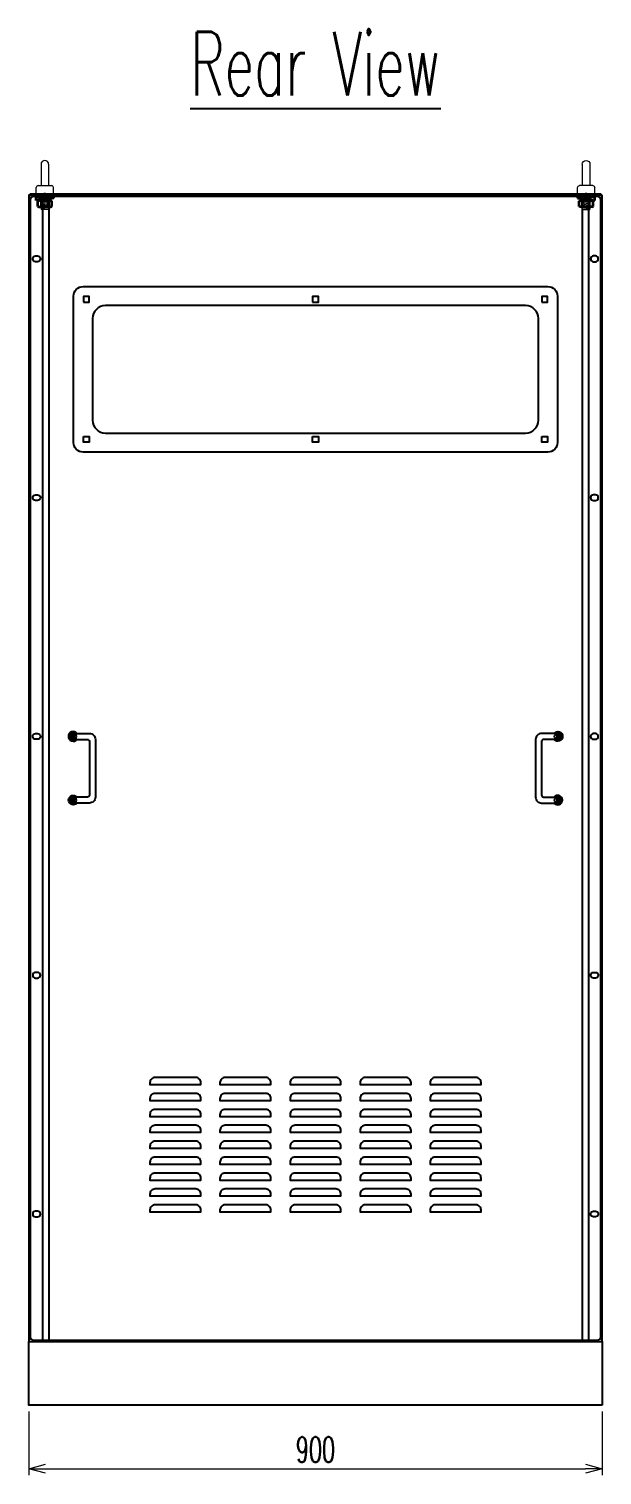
# Model space of a CAD drawing. Header units: millimetres. Extents: x 44190 to 77260, y -67199 to -50358.
# Drawn here: x 53722 to 54622, y -57655 to -55384 of the extents above; entities that cross this region are included whole.
import ezdxf
from ezdxf.enums import TextEntityAlignment as Align

# ---------------------------------------------------------------- set-up
doc = ezdxf.new("R2010")
doc.units = ezdxf.units.MM
doc.header["$LTSCALE"] = 3
doc.linetypes.add('ACAD_ISO04W100', pattern=[30, 24, -3, 0, -3])
doc.linetypes.add('CACHE2', pattern=[4.7625, 3.175, -1.5875])
for name, color, linetype in [('@.0.DM. NÉT CHÍNH', 7, 'Continuous'), ('@.DM. NÉT CHÍNH', 7, 'Continuous'), ('@.DM. NÉT ĐỤC', 2, 'Continuous'), ('@.VISIBLE', 7, 'Continuous'), ('Ann_green', 3, 'Continuous'), ('centerline', 6, 'ACAD_ISO04W100'), ('equipments', 2, 'Continuous')]:
    doc.layers.add(name, color=color, linetype=linetype)
doc.layers.add('@.DM. KÍCH THƯỚC', color=8, linetype='Continuous', transparency=0.2)
doc.layers.add('FORT', color=2, linetype='Continuous', lineweight=35)
doc.layers.add('POINTILLE', color=8, linetype='CACHE2', lineweight=25)
doc.styles.add('Ann_w01', font='romans.shx', dxfattribs={"width": 0.6, "bigfont": 'chineset.shx'})
doc.dimstyles.new('Dim 01_SC20', dxfattribs={"dimscale": 20, "dimtxt": 2, "dimasz": 1.3, "dimexe": 0.5, "dimexo": 0.5, "dimgap": 0.5, "dimtad": 1, "dimdec": 1, "dimzin": 12, "dimdsep": 46, "dimtxsty": 'Ann_w01', "dimblk": 'OPEN30', "dimcen": 1.5, "dimclrd": 6, "dimclre": 6, "dimclrt": 3, "dimadec": 1, "dimazin": 3, "dimtm": 1e-09, "dimtfac": 1, "dimtdec": 1, "dimtix": 1, "dimtmove": 0, "dimatfit": 3, "dimldrblk": 'OPEN30', "dimfxl": 1, "dimtolj": 1, "dimlwd": 20, "dimlwe": 20, "dimarcsym": 0})

# ---------------------------------------------------------------- blocks, each defined once
blk = doc.blocks.new('HM12_COTE')
at = {"layer": 'FORT'}
for p, q in [((-11, 9.2), (-9.5, 10)), ((-11, 0.8), (-11, 9.2)), ((-9.5, 0), (-11, 0.8)), ((9.5, 10), (-9.5, 10)), ((-9.5, 0), (9.5, 0)), ((-5.5, 0.8), (-5.5, 9.2)), ((5.5, 0.8), (5.5, 9.2)), ((11, 9.2), (9.5, 10)), ((9.5, 0), (11, 0.8)), ((11, 0.8), (11, 9.2))]:
    blk.add_line(p, q, dxfattribs=at)
for centre, radius, start, end in [((-8.2, 5.1), 4.86, 55.6159, 124.3841), ((-8.2, 4.9), 4.86, 235.6159, 304.3841), ((0, -8.2), 18.2, 72.4121, 107.5879), ((0, 18.2), 18.2, 252.4121, 287.5879), ((8.2, 5.1), 4.86, 55.6159, 124.3841), ((8.2, 4.9), 4.86, 235.6159, 304.3841)]:
    blk.add_arc(centre, radius, start, end, dxfattribs=at)
blk = doc.blocks.new('CALE_M12_IPN')
at = {"layer": 'FORT'}
for p, q in [((-13.5, 3.61), (13.5, 3.61)), ((-13.5, -1.89), (-13.5, 3.61)), ((13.5, 1.89), (-13.5, -1.89)), ((13.5, 3.61), (13.5, 1.89))]:
    blk.add_line(p, q, dxfattribs=at)
at = {"layer": 'POINTILLE'}
for p, q in [((-7, 3.61), (-7, -0.98)), ((7, 3.61), (7, 0.98))]:
    blk.add_line(p, q, dxfattribs=at)
blk = doc.blocks.new('RONDELLE_M12')
at = {"layer": 'FORT'}
blk.add_lwpolyline([(-13.5, 2.5), (-13.5, 0), (13.5, 0), (13.5, 2.5)], close=True, dxfattribs=at)
at = {"layer": 'POINTILLE'}
for p, q in [((-7, 0), (-7, 2.5)), ((7, 0), (7, 2.5))]:
    blk.add_line(p, q, dxfattribs=at)
blk = doc.blocks.new('Lifting Front')
at = {"layer": 'centerline'}
blk.add_line((0, -2), (0, 2), dxfattribs=at)
at = {"layer": 'equipments', "lineweight": 0}
for p, q in [((-6, 47), (-6, 13.5)), ((6, 47), (6, 13.5)), ((-13.5, 0), (-13.5, 10.3)), ((13.5, 0), (-13.5, 0)), ((-10.3, 13.5), (10.3, 13.5)), ((-6, 0), (-6, -24)), ((6, 0), (-6, 0)), ((6, 0), (6, -24)), ((13.5, 0), (13.5, 10.3)), ((6, -24), (-6, -24))]:
    blk.add_line(p, q, dxfattribs=at)
at = {"layer": 'equipments', "color": 8, "lineweight": 0}
for p, q in [((6, -1), (-6, -3)), ((6, -3), (-6, -5)), ((6, -5), (-6, -7)), ((6, -7), (-6, -9)), ((6, -9), (-6, -11)), ((6, -11), (-6, -13)), ((6, -13), (-6, -15)), ((6, -15), (-6, -17)), ((6, -17), (-6, -19)), ((6, -19), (-6, -21)), ((6, -21), (-6, -23))]:
    blk.add_line(p, q, dxfattribs=at)
at = {"layer": 'equipments', "lineweight": 0}
for centre, radius, start, end in [((0, 47), 6, 0, 180), ((-10.3, 10.3), 3.17, 90, 180), ((10.3, 10.3), 3.17, 0, 90)]:
    blk.add_arc(centre, radius, start, end, dxfattribs=at)
for name, p in [('RONDELLE_M12', (0, -4.5)), ('CALE_M12_IPN', (0, -8.1)), ('HM12_COTE', (0, -20))]:
    blk.add_blockref(name, p)
blk = doc.blocks.new('PL004-2')
at = {"layer": 'Ann_green'}
for centre in [(0, 50), (0, -50)]:
    blk.add_circle(centre, 5.25, dxfattribs=at)
at = {"layer": 'equipments'}
for p, q in [((-1.5, 54.8), (-1.5, 45.2)), ((-1, 54.9), (-1, 53.4)), ((-1, 46.6), (-1, 45.1)), ((1, 54.9), (1, 53.4)), ((1, 46.6), (1, 45.1)), ((1.5, 54.8), (1.5, 45.2)), ((3, 54), (3, 46)), ((-1.5, -45.2), (-1.5, -54.8)), ((-1, -45.1), (-1, -46.6)), ((1, -45.1), (1, -46.6)), ((1.5, -45.2), (1.5, -54.8)), ((-1, -53.4), (-1, -54.9)), ((1, -53.4), (1, -54.9)), ((3, -46), (3, -54))]:
    blk.add_line(p, q, dxfattribs=at)
for points in [[(-1.5, 54.8), (-25.3, 54.8, 0.414214), (-34.8, 45.2), (-34.8, -45.3, 0.414214), (-25.3, -54.7), (-5.8, -54.7)], [(-1.5, 45.2), (-22.3, 45.2, 0.414214), (-25.3, 42.2), (-25.3, -42.2, 0.414214), (-22.3, -45.3), (-5.8, -45.3), (-1.6, -45.3, -1.381316), (-1.6, -54.7), (-5.8, -54.7, 2.800862), (-5.8, -45.3)]]:
    blk.add_lwpolyline(points, format="xyb", dxfattribs=at)
blk.add_lwpolyline([(-5.8, 45.2), (-1.6, 45.2, 1.381316), (-1.6, 54.8), (-5.8, 54.8, -2.800862)], format="xyb", close=True, dxfattribs=at)
for centre, start, end in [((0, 54.5), 189.0974, 351.2712), ((0, 45.5), 8.7288, 170.9026), ((0, -45.5), 189.0974, 351.2712), ((0, -54.5), 8.7288, 170.9026)]:
    blk.add_arc(centre, 1.52, start, end, dxfattribs=at)
blk = doc.blocks.new('_Open30')
at = {"color": 0, "linetype": 'ByBlock', "lineweight": -2}
for p, q in [((-1, 0.268), (0, 0)), ((0, 0), (-1, -0.268)), ((0, 0), (-1, 0))]:
    blk.add_line(p, q, dxfattribs=at)
blk = doc.blocks.new('*D255')
at = {"layer": '@.DM. KÍCH THƯỚC', "color": 6, "lineweight": 20, "transparency": 16777216}
for p, q in [((53722.4, -57555.2), (53722.4, -57655.2)), ((54622.4, -57555.2), (54622.4, -57655.2)), ((53748.4, -57645.2), (54596.4, -57645.2))]:
    blk.add_line(p, q, dxfattribs=at)
at = {"layer": 'Defpoints', "color": 0, "transparency": 16777216}
for p in [(53722.4, -57545.2), (54622.4, -57545.2), (54622.4, -57645.2)]:
    blk.add_point(p, dxfattribs=at)
at = {"layer": '@.DM. KÍCH THƯỚC', "color": 6, "lineweight": 20, "transparency": 16777216, "xscale": 26, "yscale": 26, "zscale": 26, "rotation": 180}
blk.add_blockref('_Open30', (53722.4, -57645.2), dxfattribs=at)
at = {"layer": '@.DM. KÍCH THƯỚC', "color": 6, "lineweight": 20, "transparency": 16777216, "xscale": 26, "yscale": 26, "zscale": 26}
blk.add_blockref('_Open30', (54622.4, -57645.2), dxfattribs=at)
at = {"layer": '@.DM. KÍCH THƯỚC', "color": 3, "transparency": 16777216, "insert": (54172.4, -57615.2), "char_height": 40, "attachment_point": 5, "style": 'Ann_w01'}
blk.add_mtext('\\A1;900', dxfattribs=at)
blk = doc.blocks.new('*U171')
at = {"color": 2}
blk.add_lwpolyline([(32, 5.5), (-32, 5.5, 0.414214), (-40, -2.5), (-40, -5.5), (40, -5.5), (40, -2.5, 0.414214)], format="xyb", close=True, dxfattribs=at)
blk = doc.blocks.new('*U167')
at = {"color": 0, "linetype": 'ByBlock', "lineweight": -2, "transparency": 16777216}
for p in [(0, 200), (110, 200), (220, 200), (330, 200), (440, 200), (0, 175), (110, 175), (220, 175), (330, 175), (440, 175), (0, 150), (110, 150), (220, 150), (330, 150), (440, 150), (0, 125), (110, 125), (220, 125), (330, 125), (440, 125), (0, 100), (110, 100), (220, 100), (330, 100), (440, 100), (0, 75), (110, 75), (220, 75), (330, 75), (440, 75), (0, 50), (110, 50), (220, 50), (330, 50), (440, 50), (0, 25), (110, 25), (220, 25), (330, 25), (440, 25), (0, 0), (110, 0), (220, 0), (330, 0), (440, 0)]:
    blk.add_blockref('*U171', p, dxfattribs=at)

msp = doc.modelspace()

# ---------------------------------------------------------------- linework, layer by layer
at = {"layer": '@.DM. NÉT CHÍNH'}
for p, q in [((53743.79, -55647.24), (53743.79, -57443.24)), ((53753.79, -55647.24), (53753.79, -57443.24)), ((54591.04, -55647.24), (54591.04, -57443.24)), ((54601.04, -55647.24), (54601.04, -57443.24))]:
    msp.add_line(p, q, dxfattribs=at)
for points in [[(54622.41, -55645.24), (53722.41, -55645.24), (53722.41, -57445.24), (54622.41, -57445.24)], [(53724.41, -55645.24), (54620.41, -55645.24), (54620.41, -55643.74), (53724.41, -55643.74)]]:
    msp.add_lwpolyline(points, close=True, dxfattribs=at)
for points in [[(54615.41, -55647.24), (53729.41, -55647.24, 0.4142136), (53724.41, -55652.24), (53724.41, -57438.24, 0.4142136), (53729.41, -57443.24), (54615.41, -57443.24, 0.4142136), (54620.41, -57438.24), (54620.41, -55652.24, 0.4142136)], [(53807.41, -55788.74), (54537.41, -55788.74, -0.4142136), (54552.41, -55803.74), (54552.41, -56033.74, -0.4142136), (54537.41, -56048.74), (53807.41, -56048.74, -0.4142136), (53792.41, -56033.74), (53792.41, -55803.74, -0.4142136)]]:
    msp.add_lwpolyline(points, format="xyb", close=True, dxfattribs=at)
at = {"layer": '@.DM. NÉT CHÍNH', "color": 1}
for points in [[(53807.91, -55813.24), (53816.91, -55813.24), (53816.91, -55804.24), (53807.91, -55804.24)], [(54167.91, -55813.24), (54176.91, -55813.24), (54176.91, -55804.24), (54167.91, -55804.24)], [(54527.91, -55813.24), (54536.91, -55813.24), (54536.91, -55804.24), (54527.91, -55804.24)], [(53807.91, -56024.24), (53816.91, -56024.24), (53816.91, -56033.24), (53807.91, -56033.24)], [(54167.91, -56024.24), (54176.91, -56024.24), (54176.91, -56033.24), (54167.91, -56033.24)], [(54527.91, -56024.24), (54536.91, -56024.24), (54536.91, -56033.24), (54527.91, -56033.24)]]:
    msp.add_lwpolyline(points, close=True, dxfattribs=at)
msp.add_lwpolyline([(53842.41, -56018.74), (54502.41, -56018.74, 0.4142136), (54522.41, -55998.74), (54522.41, -55838.74, 0.4142136), (54502.41, -55818.74), (53842.41, -55818.74, 0.4142136), (53822.41, -55838.74), (53822.41, -55998.74, 0.4142136)], format="xyb", close=True, dxfattribs=at)
at = {"layer": '@.DM. NÉT ĐỤC'}
for points in [[(53732.91, -55740.74), (53735.91, -55740.74, -1), (53735.91, -55749.74), (53732.91, -55749.74, -1)], [(54611.91, -55740.74), (54608.91, -55740.74, 1), (54608.91, -55749.74), (54611.91, -55749.74, 1)], [(53732.91, -56115.74), (53735.91, -56115.74, -1), (53735.91, -56124.74), (53732.91, -56124.74, -1)], [(54611.91, -56115.74), (54608.91, -56115.74, 1), (54608.91, -56124.74), (54611.91, -56124.74, 1)], [(53732.91, -56490.74), (53735.91, -56490.74, -1), (53735.91, -56499.74), (53732.91, -56499.74, -1)], [(54611.91, -56490.74), (54608.91, -56490.74, 1), (54608.91, -56499.74), (54611.91, -56499.74, 1)], [(53732.91, -56874.74), (53735.91, -56874.74, 1), (53735.91, -56865.74), (53732.91, -56865.74, 1)], [(54611.91, -56874.74), (54608.91, -56874.74, -1), (54608.91, -56865.74), (54611.91, -56865.74, -1)], [(53732.91, -57249.74), (53735.91, -57249.74, 1), (53735.91, -57240.74), (53732.91, -57240.74, 1)], [(54611.91, -57249.74), (54608.91, -57249.74, -1), (54608.91, -57240.74), (54611.91, -57240.74, -1)]]:
    msp.add_lwpolyline(points, format="xyb", close=True, dxfattribs=at)
at = {"layer": '@.VISIBLE'}
msp.add_lwpolyline([(54622.41, -57545.24), (53722.41, -57545.24), (53722.41, -57445.24), (54622.41, -57445.24)], close=True, dxfattribs=at)

# ---------------------------------------------------------------- block references
msp.add_blockref('*U167', (53952.41, -57236.44))
at = {"layer": 'equipments'}
for name, p in [('Lifting Front', (53747.41, -55643.74)), ('PL004-2', (54552.82, -56545.24))]:
    msp.add_blockref(name, p, dxfattribs=at)
at = {"layer": 'equipments', "xscale": -1}
for name, p in [('Lifting Front', (54597.41, -55643.74)), ('PL004-2', (53792.01, -56545.24))]:
    msp.add_blockref(name, p, dxfattribs=at)

# ---------------------------------------------------------------- texts
at = {"layer": '@.0.DM. NÉT CHÍNH', "color": 2, "style": 'Ann_w01', "width": 0.6}
msp.add_text('%%URear View', height=100, dxfattribs=at).set_placement((54172.41, -55438.91), align=Align.MIDDLE_CENTER)

# ---------------------------------------------------------------- dimensions: what is measured, and where the dimension line sits
at = {"layer": '@.DM. KÍCH THƯỚC'}
dim = msp.add_linear_dim(base=(54622.41, -57645.24), p1=(53722.41, -57545.24), p2=(54622.41, -57545.24), angle=180, dimstyle='Dim 01_SC20', dxfattribs=at)
dim.commit()
dim.dimension.update_dxf_attribs({"geometry": '*D255', "text_midpoint": (54172.41, -57615.24)})

doc.saveas('drawing.dxf')
